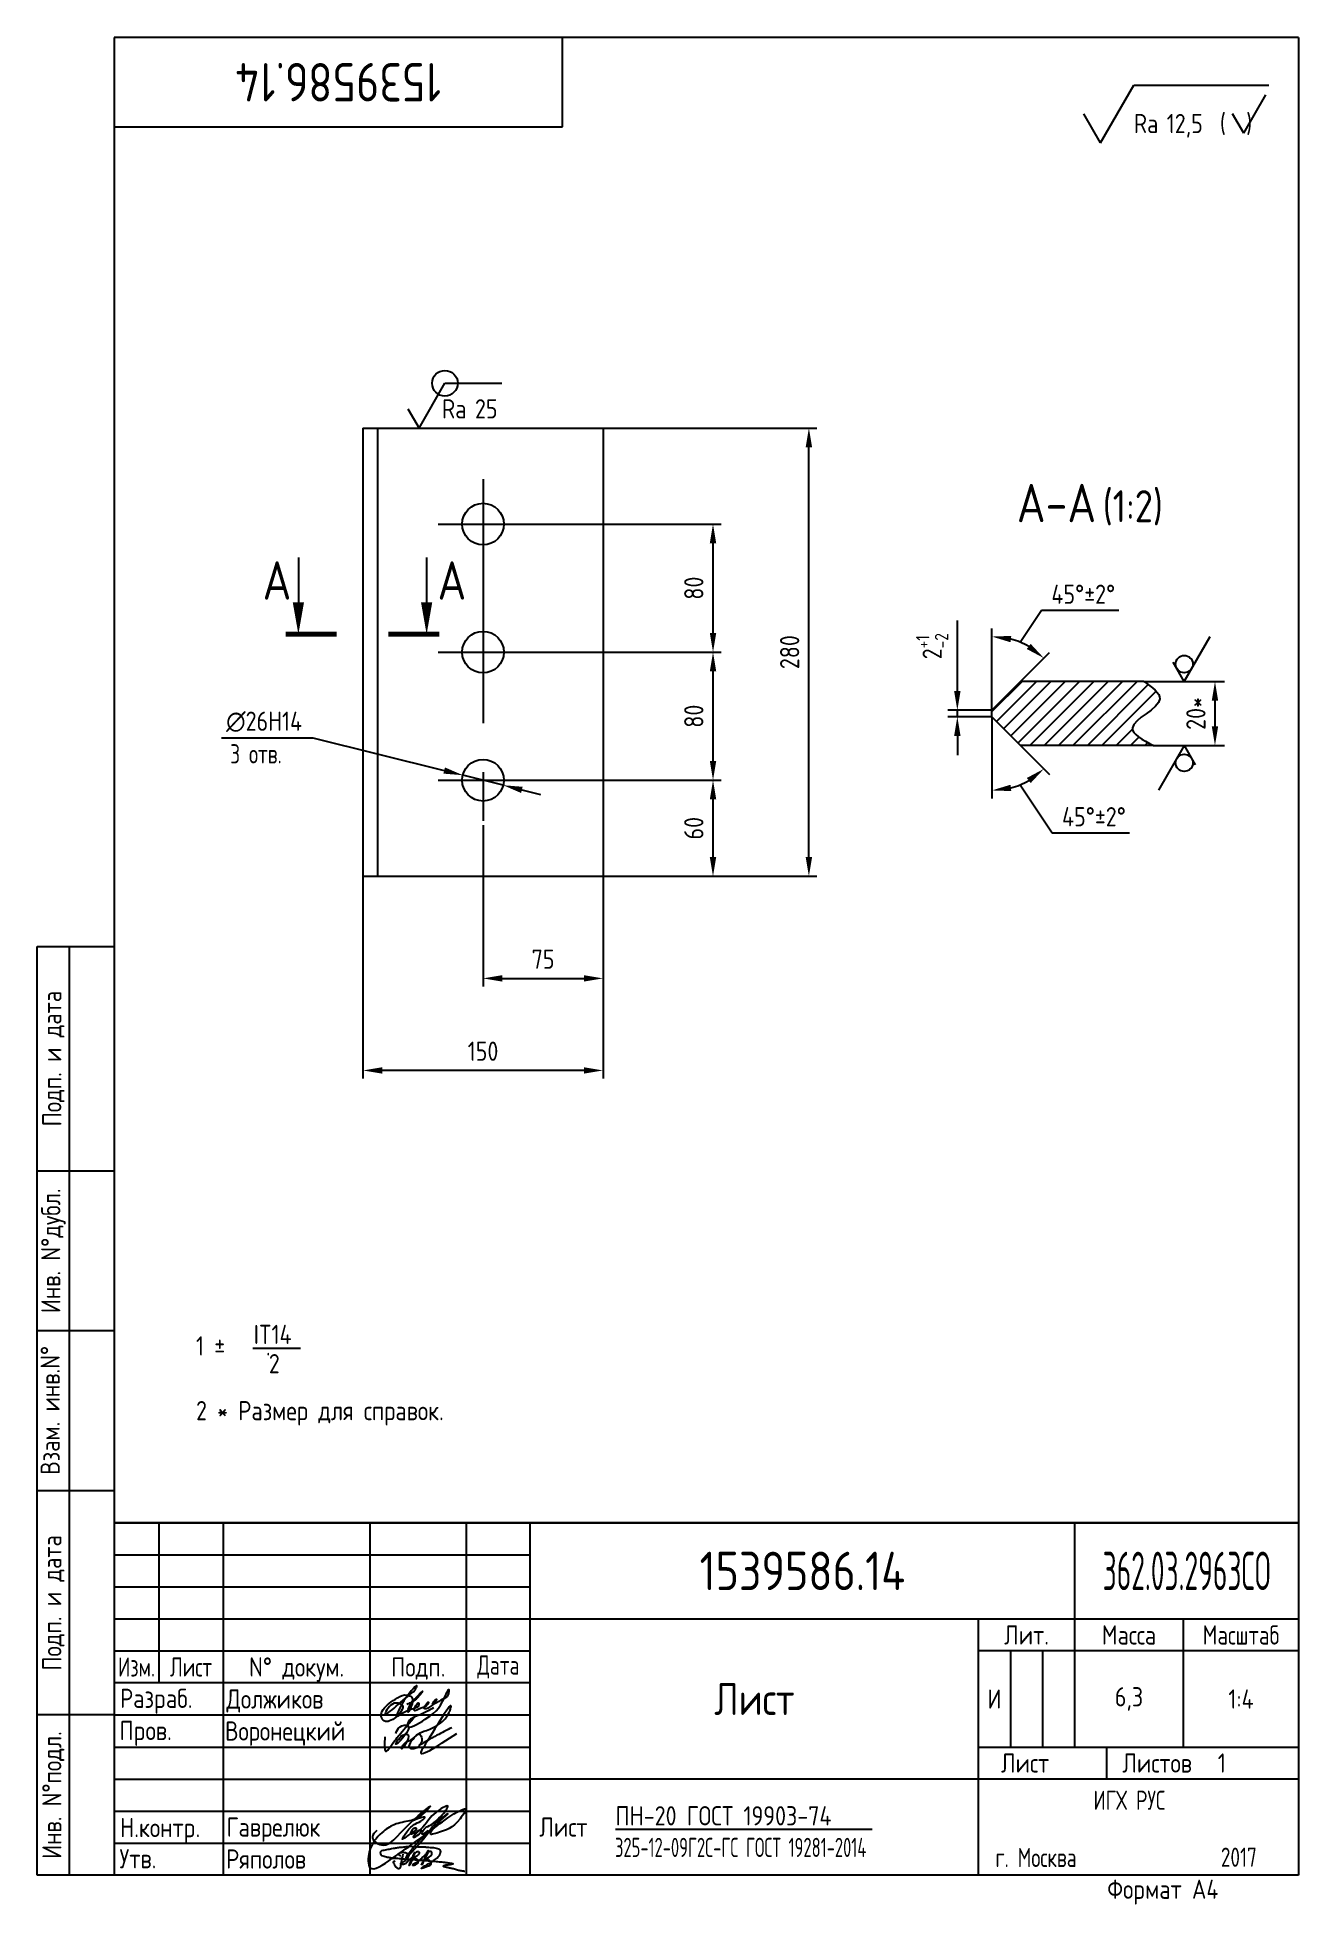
# Paper-space layout 'A4_protect' of a CAD drawing. Header units: millimetres. Extents: x 254 to 451, y 0 to 292.
# The model-space entities are those that its viewports show. They can reach past a viewport. Long polylines and large blocks are cut down to what shows.
import ezdxf
from ezdxf.enums import TextEntityAlignment as Align

# ---------------------------------------------------------------- set-up
doc = ezdxf.new("R2010")
doc.units = ezdxf.units.MM
doc.header["$LTSCALE"] = 0.3
doc.linetypes.add('CENTER', pattern=[50.8, 31.75, -6.35, 6.35, -6.35])
for name, color, linetype in [('Bord', 1, 'Continuous'), ('Cen', 5, 'CENTER'), ('Cont', 6, 'Continuous'), ('Dim', 7, 'Continuous'), ('Hatch', 2, 'Continuous'), ('Text', 3, 'Continuous'), ('Textb', 6, 'Continuous'), ('Vporti', 7, 'Continuous')]:
    doc.layers.add(name, color=color, linetype=linetype)
doc.layers.get('Vporti').off()
doc.styles.add('Style1', font='romans.shx', dxfattribs={"width": 0.8})
doc.dimstyles.new('Anqular-2', dxfattribs={"dimscale": 2, "dimtxt": 3, "dimasz": 3, "dimexe": 1.25, "dimexo": 0, "dimgap": 1, "dimtad": 2, "dimtoh": 1, "dimdec": 3, "dimtxsty": 'Style1', "dimcen": 2.5, "dimclrt": 3, "dimadec": 0, "dimazin": 0, "dimtfac": 1, "dimtdec": 3, "dimtmove": 1, "dimatfit": 3, "dimfxl": 1, "dimarcsym": 0})
doc.dimstyles.new('DIA-4', dxfattribs={"dimscale": 4, "dimtxt": 3, "dimasz": 3, "dimexe": 0.18, "dimexo": 0.0625, "dimgap": 1, "dimtad": 1, "dimtih": 1, "dimtoh": 1, "dimdec": 0, "dimdsep": 46, "dimtxsty": 'Style1', "dimcen": 0, "dimclrt": 3, "dimadec": 0, "dimazin": 0, "dimtfac": 1, "dimtdec": 0, "dimtmove": 0, "dimatfit": 3, "dimfxl": 1, "dimtolj": 1, "dimarcsym": 0})
doc.dimstyles.new('LIN_2', dxfattribs={"dimscale": 2, "dimtxt": 3, "dimasz": 3, "dimexe": 1.5, "dimexo": 0, "dimgap": 1.48, "dimtad": 1, "dimdec": 4, "dimrnd": 1, "dimdsep": 46, "dimtxsty": 'Style1', "dimcen": 0, "dimdle": 2, "dimclrd": 256, "dimclrt": 3, "dimadec": 0, "dimazin": 0, "dimtfac": 0.666667, "dimtdec": 4, "dimtmove": 0, "dimatfit": 3, "dimfxl": 1, "dimtvp": 0.833333, "dimtolj": 1, "dimtzin": 0, "dimarcsym": 0})
doc.dimstyles.new('Lin_4', dxfattribs={"dimscale": 4, "dimtxt": 3, "dimasz": 3, "dimexe": 1.25, "dimexo": 0, "dimgap": 1.5, "dimtad": 1, "dimtxsty": 'Style1', "dimcen": 2.5, "dimclrt": 3, "dimadec": 0, "dimazin": 0, "dimtfac": 1, "dimtmove": 0, "dimatfit": 3, "dimldrblk": 'DOT', "dimfxl": 1, "dimarcsym": 0})

# ---------------------------------------------------------------- blocks, each defined once
blk = doc.blocks.new('A4')
at = {"layer": 'Bord'}
for p, q in [((20, 55), (85, 55)), ((20, 50), (85, 50)), ((20, 45), (85, 45)), ((160, 40), (160, 25)), ((165, 40), (165, 25)), ((20, 30), (85, 30)), ((20, 25), (85, 25)), ((20, 20), (85, 20)), ((20, 15), (85, 15)), ((20, 10), (85, 10))]:
    blk.add_line(p, q, dxfattribs=at)
at = {"layer": 'Cont'}
for p, q in [((205, 292), (20, 292)), ((20, 292), (20, 5)), ((90, 278), (90, 292)), ((205, 292), (205, 5)), ((20, 278), (90, 278)), ((8, 5), (8, 150)), ((8, 150), (20, 150)), ((13, 5), (13, 150)), ((8, 115), (20, 115)), ((20, 90), (8, 90)), ((20, 65), (8, 65)), ((205, 60), (20, 60)), ((20, 60), (205, 60)), ((27, 60), (27, 35)), ((37, 60), (37, 5)), ((60, 5), (60, 60)), ((75, 60), (75, 5)), ((85, 5), (85, 60)), ((170, 60), (170, 25)), ((85, 45), (205, 45)), ((155, 5), (155, 45)), ((187, 25), (187, 45)), ((20, 40), (85, 40)), ((205, 40), (155, 40)), ((85, 35), (20, 35)), ((20, 30), (8, 30)), ((155, 25), (205, 25)), ((175, 25), (175, 20)), ((205, 20), (85, 20)), ((20, 5), (8, 5)), ((205, 5), (20, 5))]:
    blk.add_line(p, q, dxfattribs=at)
at = {"layer": 'Text', "style": 'Style1', "width": 0.8}
for s, p in [('Подп. и дата', (10.5, 132.5)), ('Инв. N%%dдубл.', (10.5, 102.5)), ('Взам. инв.N%%d ', (10, 78.38)), ('Подп. и дата', (10.5, 47.5)), ('Инв. N%%dподл.', (10.5, 17.5))]:
    blk.add_text(s, height=3, rotation=90, dxfattribs=at).set_placement(p, align=Align.MIDDLE)
at = {"layer": 'Text', "style": 'Style1'}
for s, width, p in [('Лит.', 0.8, (162.5, 42.5)), ('Масса', 0.8, (178.5, 42.5)), ('Масштаб', 0.75, (196, 42.5)), ('Изм.', 0.7, (23.5, 37.5)), ('Лист', 0.7, (32, 37.5)), ('N%%d докум.', 0.8, (48.5, 37.5)), ('Подп.', 0.8, (67.5, 37.5)), ('Лист', 0.8, (162.27, 22.5)), ('Листов', 0.8, (182.9, 22.5))]:
    blk.add_text(s, height=3, dxfattribs=dict(at, width=width)).set_placement(p, align=Align.MIDDLE_CENTER)
at = {"layer": 'Text', "style": 'Style1', "width": 0.7}
for s, p in [('Дата', (80, 37.5)), ('ИГХ РУС', (178.57, 16.69))]:
    blk.add_text(s, height=3, dxfattribs=at).set_placement(p, align=Align.MIDDLE)
at = {"layer": 'Text', "style": 'Style1'}
for s, width, p in [('Разpаб.', 0.8, (20.92, 31.1)), ('Пpов.', 0.8, (20.84, 26.08)), ('Н.контp.', 0.8, (20.92, 10.92)), ('Утв.', 0.8, (20.84, 6.06)), ('г. Москва', 0.7, (157.64, 6.25)), ('Фоpмат А4', 0.8, (175.11, 1.29))]:
    blk.add_text(s, height=3, dxfattribs=dict(at, width=width)).set_placement(p)
for tag, p, width in [('ФИО', (39, 31), 0.8), ('ФИО', (39, 26), 0.8), ('ГОСТ_СОРТАМЕНТА', (98.19, 14), 0.8), ('ФИО', (39, 11), 0.8), ('ФИО', (39, 6), 0.8), ('2017', (192.85, 6.29), 0.7)]:
    blk.add_attdef(tag, p, '', height=3, dxfattribs=dict(at, width=width))
at = {"layer": 'Text', "style": 'Style1', "width": 0.8}
for tag, p in [('И', (157.49, 32.5)), ('700', (178.5, 32.5)), ('1:20', (196, 32.5))]:
    blk.add_attdef(tag, text='', height=3, dxfattribs=at).set_placement(p, align=Align.MIDDLE)
blk.add_attdef('Сборочный_чертеж', text='', height=3, dxfattribs=at).set_placement((120, 21.3), align=Align.CENTER)
for tag, p in [('1', (171.12, 22.5)), ('2', (193, 22.5))]:
    blk.add_attdef(tag, text='', height=3, dxfattribs=at).set_placement(p, align=Align.MIDDLE_CENTER)
blk.add_attdef('ЛИСТ', text='', height=3, dxfattribs=at).set_placement((85.99, 12.5), align=Align.MIDDLE_LEFT)
at = {"layer": 'Text', "style": 'Style1', "width": 0.7}
blk.add_attdef('%%OГОСТ_ТЕХ._ТРЕБОВАНИЙ', text='', height=3, dxfattribs=at).set_placement((98.19, 8), align=Align.BOTTOM_LEFT)
at = {"layer": 'Textb', "style": 'Style1', "width": 0.8}
blk.add_attdef('1234567', (81, 290), '', height=6, rotation=180, dxfattribs=at)
blk.add_attdef('1234567', (123.4, 48), '', height=6, dxfattribs=at)
for tag, height, p in [('123ХЯ', 6, (183.62, 48)), ('НАИМЕНОВАНИЕ', 5, (120, 30))]:
    blk.add_attdef(tag, text='', height=height, dxfattribs=at).set_placement(p, align=Align.CENTER)
blk = doc.blocks.new('A$C3427693D')
at = {"layer": 'Text'}
blk.add_line((0, 3.92), (7.46, 3.92), dxfattribs=at)
at = {"layer": 'Text', "style": 'Style1', "width": 0.8}
for s, p in [('IT14', (0.13, 4.57)), ('2', (2.49, 0))]:
    blk.add_text(s, height=3, dxfattribs=at).set_placement(p)
blk = doc.blocks.new('A$C314368CF')
at = {"layer": 'Text'}
for q in [(7.18, 6), (1.98, 3)]:
    blk.add_line((3.72, 0), q, dxfattribs=at)
at = {"layer": 'Text', "style": 'Style1', "width": 0.8}
blk.add_text('(  )', height=3, dxfattribs=at).set_placement((0, 0))
blk = doc.blocks.new('sherISO_18')
at = {"layer": 'Cont'}
for p, q in [((-30.94, -16.46), (-25.74, -7.46)), ((-25.74, -7.46), (-4.67, -7.46)), ((-30.94, -16.46), (-33.54, -11.96))]:
    blk.add_line(p, q, dxfattribs=at)
blk.add_blockref('A$C314368CF', (-12.3, -14.96))
at = {"layer": 'Textb', "style": 'Style1', "width": 0.8}
blk.add_text('Ra', height=3, dxfattribs=at).set_placement((-25.74, -14.96))
blk.add_attdef('12,5', (-20.6, -14.96), '', height=3, dxfattribs=at)
blk = doc.blocks.new('*D16')
at = {"layer": 'Defpoints', "color": 0, "transparency": 16777216}
for p in [(5811.66, 1880.29), (5927.34, 1880.29), (5858.66, 1820.29)]:
    blk.add_point(p, dxfattribs=at)
at = {"layer": 'Dim', "color": 0, "lineweight": -2, "transparency": 16777216}
for p, q in [((5811.66, 1880.29), (5932.34, 1880.29)), ((5927.34, 1832.29), (5927.34, 1868.29)), ((5858.66, 1820.29), (5932.34, 1820.29))]:
    blk.add_line(p, q, dxfattribs=at)
at = {"layer": 'Dim', "color": 0, "transparency": 16777216}
for points in [[(5925.34, 1868.29), (5929.34, 1868.29), (5927.34, 1880.29)], [(5925.34, 1832.29), (5929.34, 1832.29), (5927.34, 1820.29)]]:
    blk.add_solid(points, dxfattribs=at)
at = {"layer": 'Dim', "color": 3, "transparency": 16777216, "insert": (5915.34, 1850.29), "char_height": 12, "attachment_point": 5, "rotation": 90, "style": 'Style1'}
blk.add_mtext('60', dxfattribs=at)
blk = doc.blocks.new('_Dot')
at = {"color": 0, "linetype": 'ByBlock', "lineweight": -2}
blk.add_line((-0.5, 0), (-1, 0), dxfattribs=at)
at = {"color": 0, "linetype": 'ByBlock', "const_width": 0.5}
blk.add_lwpolyline([(-0.25, 0, 1), (0.25, 0, 1)], format="xyb", close=True, dxfattribs=at)
blk = doc.blocks.new('*D17')
at = {"layer": 'Defpoints', "color": 0, "transparency": 16777216}
for p in [(5811.66, 1960.29), (5927.34, 1960.29), (5811.66, 1880.29)]:
    blk.add_point(p, dxfattribs=at)
at = {"layer": 'Dim', "color": 0, "lineweight": -2, "transparency": 16777216}
for p, q in [((5811.66, 1960.29), (5932.34, 1960.29)), ((5927.34, 1892.29), (5927.34, 1948.29)), ((5811.66, 1880.29), (5932.34, 1880.29))]:
    blk.add_line(p, q, dxfattribs=at)
at = {"layer": 'Dim', "color": 0, "transparency": 16777216}
for points in [[(5925.34, 1948.29), (5929.34, 1948.29), (5927.34, 1960.29)], [(5925.34, 1892.29), (5929.34, 1892.29), (5927.34, 1880.29)]]:
    blk.add_solid(points, dxfattribs=at)
at = {"layer": 'Dim', "color": 3, "transparency": 16777216, "insert": (5915.34, 1920.29), "char_height": 12, "attachment_point": 5, "rotation": 90, "style": 'Style1'}
blk.add_mtext('80', dxfattribs=at)
blk = doc.blocks.new('*D18')
at = {"layer": 'Defpoints', "color": 0, "transparency": 16777216}
for p in [(5811.66, 2040.29), (5927.34, 2040.29), (5811.66, 1960.29)]:
    blk.add_point(p, dxfattribs=at)
at = {"layer": 'Dim', "color": 0, "lineweight": -2, "transparency": 16777216}
for p, q in [((5811.66, 2040.29), (5932.34, 2040.29)), ((5927.34, 1972.29), (5927.34, 2028.29)), ((5811.66, 1960.29), (5932.34, 1960.29))]:
    blk.add_line(p, q, dxfattribs=at)
at = {"layer": 'Dim', "color": 0, "transparency": 16777216}
for points in [[(5925.34, 2028.29), (5929.34, 2028.29), (5927.34, 2040.29)], [(5925.34, 1972.29), (5929.34, 1972.29), (5927.34, 1960.29)]]:
    blk.add_solid(points, dxfattribs=at)
at = {"layer": 'Dim', "color": 3, "transparency": 16777216, "insert": (5915.34, 2000.29), "char_height": 12, "attachment_point": 5, "rotation": 90, "style": 'Style1'}
blk.add_mtext('80', dxfattribs=at)
blk = doc.blocks.new('*D19')
at = {"layer": 'Defpoints', "color": 0, "transparency": 16777216}
for p in [(5858.66, 2100.29), (5987.23, 2100.29), (5858.66, 1820.29)]:
    blk.add_point(p, dxfattribs=at)
at = {"layer": 'Dim', "color": 0, "lineweight": -2, "transparency": 16777216}
for p, q in [((5858.66, 2100.29), (5992.23, 2100.29)), ((5987.23, 1832.29), (5987.23, 2088.29)), ((5858.66, 1820.29), (5992.23, 1820.29))]:
    blk.add_line(p, q, dxfattribs=at)
at = {"layer": 'Dim', "color": 0, "transparency": 16777216}
for points in [[(5985.23, 2088.29), (5989.23, 2088.29), (5987.23, 2100.29)], [(5985.23, 1832.29), (5989.23, 1832.29), (5987.23, 1820.29)]]:
    blk.add_solid(points, dxfattribs=at)
at = {"layer": 'Dim', "color": 3, "transparency": 16777216, "insert": (5975.23, 1960.29), "char_height": 12, "attachment_point": 5, "rotation": 90, "style": 'Style1'}
blk.add_mtext('280', dxfattribs=at)
blk = doc.blocks.new('*D20')
at = {"layer": 'Defpoints', "color": 0, "transparency": 16777216}
for p in [(5783.66, 1852.29), (5858.66, 1820.29), (5858.66, 1756.49)]:
    blk.add_point(p, dxfattribs=at)
at = {"layer": 'Dim', "color": 0, "lineweight": -2, "transparency": 16777216}
for p, q in [((5783.66, 1852.29), (5783.66, 1751.49)), ((5858.66, 1820.29), (5858.66, 1751.49)), ((5795.66, 1756.49), (5846.66, 1756.49))]:
    blk.add_line(p, q, dxfattribs=at)
at = {"layer": 'Dim', "color": 0, "transparency": 16777216}
for points in [[(5795.66, 1758.49), (5795.66, 1754.49), (5783.66, 1756.49)], [(5846.66, 1758.49), (5846.66, 1754.49), (5858.66, 1756.49)]]:
    blk.add_solid(points, dxfattribs=at)
at = {"layer": 'Dim', "color": 3, "transparency": 16777216, "insert": (5821.16, 1768.49), "char_height": 12, "attachment_point": 5, "style": 'Style1'}
blk.add_mtext('75', dxfattribs=at)
blk = doc.blocks.new('*D21')
at = {"layer": 'Defpoints', "color": 0, "transparency": 16777216}
for p in [(5708.66, 1820.29), (5858.66, 1820.29), (5708.66, 1699)]:
    blk.add_point(p, dxfattribs=at)
at = {"layer": 'Dim', "color": 0, "lineweight": -2, "transparency": 16777216}
for p, q in [((5708.66, 1820.29), (5708.66, 1694)), ((5858.66, 1820.29), (5858.66, 1694)), ((5846.66, 1699), (5720.66, 1699))]:
    blk.add_line(p, q, dxfattribs=at)
at = {"layer": 'Dim', "color": 0, "transparency": 16777216}
for points in [[(5720.66, 1701), (5720.66, 1697), (5708.66, 1699)], [(5846.66, 1701), (5846.66, 1697), (5858.66, 1699)]]:
    blk.add_solid(points, dxfattribs=at)
at = {"layer": 'Dim', "color": 3, "transparency": 16777216, "insert": (5783.66, 1711), "char_height": 12, "attachment_point": 5, "style": 'Style1'}
blk.add_mtext('150', dxfattribs=at)
blk = doc.blocks.new('A$C6CF913E7')
at = {"layer": 'Text'}
blk.add_circle((0, 0), 2, dxfattribs=at)
blk = doc.blocks.new('sherISO_07')
at = {"layer": 'Text'}
blk.add_line((4.04, 7), (12.93, 7), dxfattribs=at)
blk.add_lwpolyline([(-1.73, 3), (0, 0), (4.04, 7)], dxfattribs=at)
blk.add_blockref('A$C6CF913E7', (4.04, 7))
at = {"layer": 'Text', "style": 'Style1', "width": 0.8}
blk.add_text('Ra', height=3, dxfattribs=at).set_placement((3.58, 1.5))
blk.add_attdef('25', (8.73, 1.5), '', height=3, dxfattribs=at)
blk = doc.blocks.new('*D22')
at = {"layer": 'Defpoints', "color": 0, "transparency": 16777216}
for p in [(5771.05, 1883.44), (5796.28, 1877.15)]:
    blk.add_point(p, dxfattribs=at)
at = {"layer": 'Dim', "color": 0, "lineweight": -2, "transparency": 16777216}
for p, q in [((5620.36, 1906.78), (5677.39, 1906.78)), ((5677.39, 1906.78), (5759.41, 1886.34)), ((5796.28, 1877.15), (5771.05, 1883.44)), ((5807.92, 1874.25), (5819.57, 1871.34))]:
    blk.add_line(p, q, dxfattribs=at)
at = {"layer": 'Dim', "color": 0, "transparency": 16777216}
for points in [[(5759.89, 1888.28), (5758.92, 1884.4), (5771.05, 1883.44)], [(5808.41, 1876.19), (5807.44, 1872.31), (5796.28, 1877.15)]]:
    blk.add_solid(points, dxfattribs=at)
at = {"layer": 'Dim', "color": 3, "transparency": 16777216, "insert": (5646.88, 1916.78), "char_height": 12, "attachment_point": 5, "style": 'Style1'}
blk.add_mtext('\\A1;∅26H14', dxfattribs=at)
blk = doc.blocks.new('ZNAK02')
at = {"layer": 'Textb', "style": 'Style1', "width": 0.8}
blk.add_attdef('А-А', text='', height=6, dxfattribs=at).set_placement((13.92, -0.06), align=Align.RIGHT)
blk.add_attdef('SC(1)', (14.94, -0.06), '', height=5, dxfattribs=at)
blk = doc.blocks.new('*D23')
at = {"layer": 'Defpoints', "color": 0, "transparency": 16777216}
for p in [(5811.17, 1480.56), (5814.23, 1460.56), (5833.4, 1460.56)]:
    blk.add_point(p, dxfattribs=at)
at = {"layer": 'Dim', "color": 0, "lineweight": -2, "transparency": 16777216}
for p, q in [((5811.17, 1480.56), (5836.4, 1480.56)), ((5814.23, 1460.56), (5836.4, 1460.56))]:
    blk.add_line(p, q, dxfattribs=at)
at = {"layer": 'Dim', "lineweight": -2, "transparency": 16777216}
blk.add_line((5833.4, 1474.56), (5833.4, 1466.56), dxfattribs=at)
at = {"layer": 'Dim', "transparency": 16777216}
for points in [[(5832.4, 1474.56), (5834.4, 1474.56), (5833.4, 1480.56)], [(5832.4, 1466.56), (5834.4, 1466.56), (5833.4, 1460.56)]]:
    blk.add_solid(points, dxfattribs=at)
at = {"layer": 'Dim', "color": 3, "transparency": 16777216, "insert": (5827.44, 1470.56), "char_height": 6, "attachment_point": 5, "rotation": 90, "style": 'Style1'}
blk.add_mtext('\\A1;20*', dxfattribs=at)
blk = doc.blocks.new('sherISO_09')
at = {"layer": 'Text'}
for q in [(4.04, 7), (-1.73, 3)]:
    blk.add_line((0, 0), q, dxfattribs=at)
blk.add_circle((0, 2.71), 1.35, dxfattribs=at)
blk = doc.blocks.new('*D24')
at = {"layer": 'Defpoints', "color": 0, "transparency": 16777216}
for p in [(5752.92, 1471.56), (5763.7, 1471.56), (5763.7, 1469.56)]:
    blk.add_point(p, dxfattribs=at)
at = {"layer": 'Dim', "lineweight": -2, "transparency": 16777216}
for p, q in [((5752.92, 1477.56), (5752.92, 1499.6)), ((5752.92, 1469.56), (5752.92, 1471.56)), ((5752.92, 1463.56), (5752.92, 1457.56))]:
    blk.add_line(p, q, dxfattribs=at)
at = {"layer": 'Dim', "color": 0, "lineweight": -2, "transparency": 16777216}
for p, q in [((5763.7, 1471.56), (5749.92, 1471.56)), ((5763.7, 1469.56), (5749.92, 1469.56))]:
    blk.add_line(p, q, dxfattribs=at)
at = {"layer": 'Dim', "transparency": 16777216}
for points in [[(5751.92, 1477.56), (5753.92, 1477.56), (5752.92, 1471.56)], [(5751.92, 1463.56), (5753.92, 1463.56), (5752.92, 1469.56)]]:
    blk.add_solid(points, dxfattribs=at)
at = {"layer": 'Dim', "color": 3, "transparency": 16777216, "insert": (5745.06, 1491.58), "char_height": 6, "attachment_point": 5, "rotation": 90, "style": 'Style1'}
blk.add_mtext('\\A1;\\A1;2{\\H0.7x;\\S+1^ -2;}', dxfattribs=at)
blk = doc.blocks.new('*D25')
at = {"layer": 'Defpoints', "color": 0, "transparency": 16777216}
for p in [(5769.66, 1493.8), (5772.7, 1480.56), (5763.7, 1471.56), (5763.7, 1471.56), (5763.7, 1469.56)]:
    blk.add_point(p, dxfattribs=at)
at = {"layer": 'Dim', "color": 0, "lineweight": -2, "transparency": 16777216}
for p, q in [((5772.51, 1492.83), (5779.17, 1502.81)), ((5779.17, 1502.81), (5803.35, 1502.81)), ((5763.7, 1471.56), (5763.7, 1497.08)), ((5772.7, 1480.56), (5781.75, 1489.61))]:
    blk.add_line(p, q, dxfattribs=at)
blk.add_arc((5763.7, 1471.56), 23.03, 59.9721, 75.0279, dxfattribs=at)
at = {"layer": 'Dim', "color": 0, "transparency": 16777216}
for points in [[(5769.51, 1492.81), (5769.77, 1494.79), (5763.7, 1494.58)], [(5775.83, 1492.29), (5774.61, 1490.7), (5779.98, 1487.84)]]:
    blk.add_solid(points, dxfattribs=at)
at = {"layer": 'Dim', "color": 3, "transparency": 16777216, "insert": (5792.26, 1507.81), "char_height": 6, "attachment_point": 5, "style": 'Style1'}
blk.add_mtext('45°%%p2%%d', dxfattribs=at)
blk = doc.blocks.new('*D26')
at = {"layer": 'Defpoints', "color": 0, "transparency": 16777216}
for p in [(5763.7, 1471.56), (5763.7, 1469.56), (5763.7, 1469.56), (5772.7, 1460.56), (5769.66, 1447.31)]:
    blk.add_point(p, dxfattribs=at)
at = {"layer": 'Dim', "color": 0, "lineweight": -2, "transparency": 16777216}
for p, q in [((5763.7, 1469.56), (5763.7, 1444.03)), ((5772.7, 1460.56), (5781.75, 1451.51)), ((5772.51, 1448.28), (5782.51, 1433.32)), ((5782.51, 1433.32), (5806.68, 1433.32))]:
    blk.add_line(p, q, dxfattribs=at)
blk.add_arc((5763.7, 1469.56), 23.03, 284.9721, 300.0279, dxfattribs=at)
at = {"layer": 'Dim', "color": 0, "transparency": 16777216}
for points in [[(5774.61, 1450.41), (5775.83, 1448.83), (5779.98, 1453.27)], [(5769.77, 1446.32), (5769.51, 1448.3), (5763.7, 1446.53)]]:
    blk.add_solid(points, dxfattribs=at)
at = {"layer": 'Dim', "color": 3, "transparency": 16777216, "insert": (5795.59, 1438.32), "char_height": 6, "attachment_point": 5, "style": 'Style1'}
blk.add_mtext('45°%%p2%%d', dxfattribs=at)
blk = doc.blocks.new('razrez07')
at = {"layer": 'Text'}
blk.add_lwpolyline([(0, 12), (0, 5)], dxfattribs=at)
blk.add_lwpolyline([(0, 0, 0, 1.76, 0), (0, 5, 1.76, 1.76, 0)], format="xyseb", dxfattribs=at)
at = {"layer": 'Text', "const_width": 0.8}
blk.add_lwpolyline([(-2, 0), (6, 0)], dxfattribs=at)
at = {"layer": 'Textb', "style": 'Style1', "width": 0.8}
blk.add_attdef('А', (-5.59, 5.4), '', height=6, dxfattribs=at)
blk = doc.blocks.new('razrez08')
at = {"layer": 'Text'}
blk.add_lwpolyline([(0, 12), (0, 5)], dxfattribs=at)
blk.add_lwpolyline([(0, 0, 0, 1.76, 0), (0, 5, 1.76, 1.76, 0)], format="xyseb", dxfattribs=at)
at = {"layer": 'Text', "const_width": 0.8}
blk.add_lwpolyline([(2, 0), (-6, 0)], dxfattribs=at)
at = {"layer": 'Textb', "style": 'Style1', "width": 0.8}
blk.add_attdef('А', (1.7, 5.4), '', height=6, dxfattribs=at)

msp = doc.modelspace()

# ---------------------------------------------------------------- hatches: boundary and pattern name
at = {"layer": 'Hatch'}
h = msp.add_hatch(dxfattribs=at)
h.set_pattern_fill('ANSI31', color=256)
edge = h.paths.add_edge_path()
edge.add_spline(control_points=[(5814.22653, 1460.55629), (5810.78969, 1462.34699), (5802.39784, 1466.7194), (5820.66605, 1473.89216), (5813.74557, 1478.74654), (5811.16556, 1480.55629)], knot_values=[0, 0, 0, 0, 8.636835351, 21.08881791, 28.490387886, 28.490387886, 28.490387886, 28.490387886], degree=3, periodic=0)
edge.add_line((5811.16556, 1480.55629), (5772.69547, 1480.55629))
edge.add_line((5772.69547, 1480.55629), (5763.69547, 1471.55629))
edge.add_line((5763.69547, 1471.55629), (5763.69547, 1469.55629))
edge.add_line((5763.69547, 1469.55629), (5772.69547, 1460.55629))
edge.add_line((5772.69547, 1460.55629), (5814.22653, 1460.55629))

# ---------------------------------------------------------------- linework, layer by layer
at = {"layer": 'Bord'}
msp.add_open_spline([(5811.16556, 1480.55629), (5813.74557, 1478.74654), (5820.66605, 1473.89216), (5802.39784, 1466.7194), (5810.78969, 1462.34699), (5814.22653, 1460.55629)], degree=3, knots=[0, 0, 0, 0, 7.401569976, 19.853552535, 28.490387886, 28.490387886, 28.490387886, 28.490387886], dxfattribs=at)
at = {"layer": 'Cen'}
for p, q in [((5783.66459, 2068.29139), (5783.66459, 1852.29139)), ((5755.66459, 2040.29139), (5811.66459, 2040.29139)), ((5755.66459, 1960.29139), (5811.66459, 1960.29139)), ((5755.66459, 1880.29139), (5811.66459, 1880.29139))]:
    msp.add_line(p, q, dxfattribs=at)
at = {"layer": 'Cont'}
for p, q in [((5708.66459, 2100.29139), (5708.66459, 1820.29139)), ((5708.66459, 2100.29139), (5858.66459, 2100.29139)), ((5717.66459, 2100.29139), (5717.66459, 1820.29139)), ((5858.66459, 2100.29139), (5858.66459, 1820.29139)), ((5708.66459, 1820.29139), (5858.66459, 1820.29139)), ((5763.69547, 1471.55629), (5772.69547, 1480.55629)), ((5811.16556, 1480.55629), (5772.69547, 1480.55629)), ((5763.69547, 1469.55629), (5763.69547, 1471.55629)), ((5763.69547, 1469.55629), (5772.69547, 1460.55629)), ((5814.22653, 1460.55629), (5772.69547, 1460.55629))]:
    msp.add_line(p, q, dxfattribs=at)
for centre in [(5783.66459, 2040.29139), (5783.66459, 1960.29139), (5783.66459, 1880.29139)]:
    msp.add_circle(centre, 13, dxfattribs=at)

# ---------------------------------------------------------------- block references
at = {"layer": 'Dim'}
for name, p, xscale, yscale, zscale, values in [('sherISO_07', (5743.69823, 2100.29139), 4, 4, 4, {'25': '25'}), ('razrez07', (5668.30124, 1971.46858), 4, 4, 4, {'А': 'А'}), ('razrez08', (5748.42412, 1971.46858), 4, 4, 4, {'А': 'А'}), ('ZNAK02', (5768.45548, 1530.41882), 2, 2, 2, {'А-А': 'А-А', 'SC(1)': '(1:2)'})]:
    msp.add_blockref(name, p, dxfattribs=dict(at, xscale=xscale, yscale=yscale, zscale=zscale)).add_auto_attribs(values)
at = {"layer": 'Dim', "xscale": 2, "yscale": 2, "zscale": 2}
msp.add_blockref('sherISO_09', (5823.78489, 1480.55629), dxfattribs=at)
at = {"layer": 'Dim', "xscale": 2, "yscale": 2, "zscale": 2, "rotation": 180}
msp.add_blockref('sherISO_09', (5823.78489, 1460.55629), dxfattribs=at)

# ---------------------------------------------------------------- texts
at = {"layer": 'Dim', "color": 3, "style": 'Style1', "width": 0.7}
msp.add_text('3 отв.', height=12, dxfattribs=at).set_placement((5625.73993, 1890.77716))

# ---------------------------------------------------------------- dimensions: what is measured, and where the dimension line sits
at = {"layer": 'Dim'}
for base, p1, p2, picture, middle in [((5987.23466, 2100.29139), (5858.66459, 1820.29139), (5858.66459, 2100.29139), '*D19', (5975.23466, 1960.29139)), ((5927.34373, 2040.29139), (5811.66459, 1960.29139), (5811.66459, 2040.29139), '*D18', (5915.34373, 2000.29139)), ((5927.34373, 1960.29139), (5811.66459, 1880.29139), (5811.66459, 1960.29139), '*D17', (5915.34373, 1920.29139)), ((5927.34373, 1880.29139), (5858.66459, 1820.29139), (5811.66459, 1880.29139), '*D16', (5915.34373, 1850.29139))]:
    dim = msp.add_linear_dim(base=base, p1=p1, p2=p2, angle=90, dimstyle='Lin_4', dxfattribs=at)
    dim.commit()
    dim.dimension.update_dxf_attribs({"geometry": picture, "text_midpoint": middle})
dim = msp.add_diameter_dim_2p(p1=(5796.27875, 1877.14768), p2=(5771.05042, 1883.43509), text='<>H14', dimstyle='DIA-4', dxfattribs=at)
dim.commit()
dim.dimension.update_dxf_attribs({"geometry": '*D22', "text_midpoint": (5677.38984, 1906.77716), "dimtype": 163})
for base, p1, p2, picture, middle in [((5858.66459, 1756.4923), (5783.66459, 1852.29139), (5858.66459, 1820.29139), '*D20', (5821.16459, 1768.4923)), ((5708.66459, 1699.00092), (5858.66459, 1820.29139), (5708.66459, 1820.29139), '*D21', (5783.66459, 1711.00092))]:
    dim = msp.add_linear_dim(base=base, p1=p1, p2=p2, dimstyle='Lin_4', dxfattribs=at)
    dim.commit()
    dim.dimension.update_dxf_attribs({"geometry": picture, "text_midpoint": middle})
for base, line1, line2, picture, middle in [((5769.65516, 1493.79815), ((5763.69547, 1469.55629), (5763.69547, 1471.55629)), ((5763.69547, 1471.55629), (5772.69547, 1480.55629)), '*D25', (5792.25988, 1507.80761)), ((5769.65516, 1447.31443), ((5763.69547, 1471.55629), (5763.69547, 1469.55629)), ((5763.69547, 1469.55629), (5772.69547, 1460.55629)), '*D26', (5795.5933, 1438.31615))]:
    dim = msp.add_angular_dim_2l(base=base, line1=line1, line2=line2, text='<>%%p2%%d', dimstyle='Anqular-2', dxfattribs=at)
    dim.commit()
    dim.dimension.update_dxf_attribs({"geometry": picture, "text_midpoint": middle})
for base, p1, p2, text, picture, middle in [((5752.92232, 1471.55629), (5763.69547, 1469.55629), (5763.69547, 1471.55629), '\\A1;<>{\\H0.7x;\\S+1^ -2;}', '*D24', (5745.06232, 1491.57915)), ((5833.40422, 1460.55629), (5811.16556, 1480.55629), (5814.22653, 1460.55629), '<>*', '*D23', (5827.44422, 1470.55629))]:
    dim = msp.add_linear_dim(base=base, p1=p1, p2=p2, angle=90, text=text, dimstyle='LIN_2', dxfattribs=at)
    dim.commit()
    dim.dimension.update_dxf_attribs({"geometry": picture, "text_midpoint": middle})

psp = doc.layouts.new('A4_protect')

# ---------------------------------------------------------------- linework, layer by layer
at = {"layer": 'Cont'}
psp.add_line((451.13, 292), (451.13, 5), dxfattribs=at)
at = {"layer": 'Text'}
for points, knots in [([(316.03, 31.1), (315.27, 30.68), (313.95, 29.95), (312.08, 29.37), (311.76, 27.44), (316.68, 30.54), (317.01, 31.15), (318.43, 34.18), (318.39, 32.74), (317.52, 32.62), (315.32, 31.14), (316.64, 32.89), (316.1, 31.38), (313.58, 30.27), (315.47, 32.44), (314.93, 31.24), (314.2, 31.27), (312.33, 30.03), (313.67, 32.29), (313.79, 31.2), (311.88, 30.76), (310.61, 29.92), (308.47, 28.57), (307.42, 30.31), (308.92, 31.72), (310.33, 32.69), (311.61, 33.32), (312.57, 32.91), (312.98, 31.92), (311.68, 29.61), (312.38, 31.89), (312.98, 32.34), (314.63, 34.16), (313.64, 32.7), (312.91, 32.16), (312.11, 31.77), (311.86, 31.65)], [0, 0, 0, 0, 2.703743, 4.672825, 5.02799, 7.955933, 13.437489, 13.883188, 14.189441, 16.413959, 17.478513, 18.47964, 18.959294, 20.910841, 22.003091, 22.470554, 23.533771, 24.710748, 26.01626, 26.201331, 27.488187, 30.382065, 32.258784, 33.069724, 35.439902, 37.010787, 38.612861, 39.32109, 39.818865, 41.83144, 42.782113, 44.494961, 45.867914, 46.467245, 48.290622, 49.101188, 49.101188, 49.101188, 49.101188]), ([(310.38, 30.32), (310.8, 31.23), (311.34, 32.41), (313.6, 34.98), (313.15, 33.82), (311.65, 32.79), (307.44, 28.68), (309.09, 31.42), (310.07, 32.1), (311.64, 31.41), (311, 30.61), (310.48, 29.92), (310.32, 30.18), (310.36, 30.27), (310.38, 30.32)], [0, 0, 0, 0, 4.062617, 5.226919, 5.800291, 6.663227, 11.774431, 12.938639, 14.11351, 15.354081, 16.396133, 16.918576, 17.03251, 17.182794, 17.182794, 17.182794, 17.182794]), ([(310.11, 27.13), (310.27, 27.5), (310.59, 28.25), (313.09, 28.81), (311.28, 26.36), (309.77, 25.03), (310.82, 27.02), (312.96, 27.1), (310.49, 23.8), (311.55, 26.01), (312.72, 25.9), (313.69, 27.4), (314.53, 26.03), (313.69, 24.69), (311.66, 24.69), (313.24, 27.09), (315.65, 27.76), (318.02, 29.05), (319.51, 33.48), (315.73, 26.94), (313.06, 22.8), (316.53, 25.07), (319.67, 27.13)], [0, 0, 0, 0, 1.213353, 2.399709, 5.497648, 5.861317, 7.611627, 8.43806, 10.837371, 11.583123, 13.461301, 14.534506, 15.162086, 17.217848, 17.944717, 20.123775, 21.948027, 26.460707, 27.144718, 34.52243, 35.159468, 41.304292, 41.304292, 41.304292, 41.304292]), ([(308.42, 26.57), (308.38, 26.12), (308.32, 25.45), (308.47, 23.91), (309.81, 25.81), (310.94, 27.24), (312.32, 28.85), (313.12, 29.79)], [0, 0, 0, 0, 1.523947, 2.237958, 3.351836, 5.856423, 9.374056, 9.374056, 9.374056, 9.374056]), ([(318.85, 28.02), (318.08, 27.63), (316.36, 26.75), (314.69, 25.8), (313.77, 25.27)], [0, 0, 0, 0, 2.587978, 5.77327, 5.77327, 5.77327, 5.77327]), ([(307.16, 11.94), (306.82, 11.63), (305.94, 10.82), (308.33, 8.96), (311.47, 12.22), (312.96, 13.83), (315.85, 16.05), (313.95, 13.97), (312.54, 13.45), (309.84, 13.07), (307.54, 11.4), (305.81, 9.36), (305.66, 4.84), (311.81, 9.21), (315.57, 11.82), (318.85, 14.52), (321.52, 15.65), (319.2, 12.32), (317.91, 12.01), (314.6, 10.94), (316.86, 13.38), (318.93, 15.09), (316.24, 13.29), (315.14, 11.19), (310.36, 6.06), (312.96, 9.54), (316.07, 12.76), (313.94, 10.96), (314.49, 12.29), (315.65, 12.82), (316.84, 13.67), (319.1, 16.52), (315.48, 14.41), (315.18, 13.11), (312.14, 10.51), (313.75, 11.2), (314.36, 12.42), (313.3, 11.64), (312, 11.11), (313.05, 12.76), (313.41, 12.04), (312.34, 11.58), (310.53, 9.83), (312.02, 12.07), (312.94, 13.03), (314.09, 13.34), (315.05, 14.38), (313.8, 13.89), (312.76, 13.49)], [0, 0, 0, 0, 1.17994, 3.087717, 5.863103, 12.338328, 12.854096, 14.088578, 16.834551, 19.302558, 21.570562, 25.210018, 27.650956, 31.348291, 40.129863, 44.562748, 45.223917, 46.979401, 51.214655, 52.099288, 55.323111, 56.227801, 58.471865, 60.028126, 65.752911, 68.466223, 71.038525, 71.934922, 72.780229, 73.495807, 76.028152, 77.999346, 80.11892, 83.1954, 85.334448, 86.270878, 87.060466, 88.110212, 88.803314, 89.989889, 90.197567, 90.706974, 92.884587, 94.19917, 96.055742, 97.375783, 97.753899, 99.636325, 99.636325, 99.636325, 99.636325]), ([(310.88, 7.99), (310.83, 8), (310.74, 8.03), (310.64, 8.12), (310.56, 8.19), (310.49, 8.31), (310.58, 8.39), (310.69, 8.46), (310.86, 8.51), (311.07, 8.54), (311.3, 8.57), (311.52, 8.54), (311.75, 8.49), (311.96, 8.4), (312.15, 8.25), (312.16, 8.04), (312.08, 7.88), (311.98, 7.72), (311.88, 7.56), (311.73, 7.4), (311.6, 7.24), (311.45, 7.14), (311.33, 7.04), (311.2, 6.98), (311.06, 6.92), (310.94, 6.86), (310.87, 6.83), (310.82, 6.77), (310.89, 6.72), (310.97, 6.71), (311.1, 6.69), (311.25, 6.69), (311.42, 6.74), (311.63, 6.81), (311.81, 6.96), (311.97, 7.13), (312.14, 7.27), (312.29, 7.43), (312.44, 7.55), (312.55, 7.66), (312.63, 7.76), (312.77, 7.91), (312.89, 8.15), (312.99, 8.3), (313.05, 8.58), (312.93, 8.28), (312.9, 8.06), (312.74, 7.71), (312.66, 7.43), (312.57, 7.19), (312.45, 6.93), (312.37, 6.74), (312.16, 6.39), (312.33, 6.79), (312.42, 7.07), (312.59, 7.36), (312.71, 7.62), (312.78, 7.81), (312.89, 8.02), (313.03, 8.2), (313.1, 8.37), (313.22, 8.5), (313.36, 8.66), (313.55, 8.72), (313.72, 8.65), (313.78, 8.49), (313.73, 8.32), (313.6, 8.13), (313.41, 7.99), (313.25, 7.84), (313.1, 7.78), (313.02, 7.74), (312.83, 7.71), (313.05, 7.69), (313.18, 7.62), (313.35, 7.55), (313.46, 7.41), (313.55, 7.29), (313.59, 7.16), (313.59, 6.99), (313.51, 6.82), (313.33, 6.68), (313.12, 6.56), (312.93, 6.48), (312.72, 6.54), (312.83, 6.72), (312.99, 6.78), (313.15, 6.89), (313.31, 6.98), (313.44, 7.08), (313.56, 7.15), (313.65, 7.23), (313.75, 7.3), (313.86, 7.39), (313.98, 7.49), (314.17, 7.64), (314.36, 7.81), (314.53, 7.99), (314.69, 8.11), (314.82, 8.23), (314.91, 8.36), (315.03, 8.46), (315.12, 8.59), (315.18, 8.7), (315.19, 8.89), (315.05, 8.7), (314.98, 8.56), (314.89, 8.31), (314.8, 8.08), (314.7, 7.84), (314.63, 7.6), (314.53, 7.4), (314.43, 7.17), (314.37, 6.96), (314.31, 6.76), (314.26, 6.65), (314.09, 6.61), (314.32, 6.95), (314.45, 7.16), (314.63, 7.49), (314.76, 7.7), (314.88, 7.94), (315.04, 8.22), (315.17, 8.51), (315.31, 8.69), (315.49, 8.8), (315.66, 8.63), (315.7, 8.43), (315.7, 8.24), (315.65, 8.07), (315.53, 7.95), (315.39, 7.84), (315.23, 7.73), (315.08, 7.65), (314.91, 7.61), (314.81, 7.59), (314.59, 7.6), (314.77, 7.56), (314.86, 7.52), (314.98, 7.5), (315.1, 7.45), (315.22, 7.43), (315.33, 7.34), (315.4, 7.24), (315.49, 7.13), (315.54, 7.01), (315.57, 6.88), (315.59, 6.75), (315.56, 6.61), (315.45, 6.5), (315.3, 6.39), (315.11, 6.35), (314.89, 6.27), (314.68, 6.17), (314.42, 6.1), (314.27, 6.06), (314.12, 6.04), (314.23, 6.2), (314.32, 6.26), (314.52, 6.4), (314.76, 6.5), (315.04, 6.66), (315.25, 6.78), (315.41, 6.85), (315.55, 6.94), (315.69, 7.05), (315.92, 7.2), (316.18, 7.38), (316.45, 7.56), (316.67, 7.74), (316.8, 7.91), (316.93, 8.06), (317, 8.22), (317.08, 8.36), (317.12, 8.54), (317.16, 8.75), (316.91, 9.1), (316.38, 9.21), (315.79, 9.25), (315.27, 9.28), (314.76, 9.35), (314.28, 9.37), (313.8, 9.36), (313.37, 9.4), (312.99, 9.4), (312.67, 9.43), (312.35, 9.45), (312.01, 9.43), (311.67, 9.41), (311.31, 9.35), (310.92, 9.29), (310.56, 9.28), (310.23, 9.23), (309.89, 9.14), (309.48, 9.15), (309.08, 8.99), (308.67, 8.97), (308.28, 8.86), (307.95, 8.81), (307.73, 8.67), (307.68, 8.44), (307.73, 8.22), (307.97, 8), (308.29, 7.95), (308.7, 7.82), (309.18, 7.77), (309.64, 7.67), (310.05, 7.63), (310.43, 7.63), (310.82, 7.56), (311.38, 7.55), (311.95, 7.45), (312.62, 7.48), (313.23, 7.38), (313.84, 7.33), (314.43, 7.33), (315.02, 7.24), (315.7, 7.17), (316.34, 7.16), (316.86, 7.08), (317.31, 7.04), (317.74, 7.02), (318.12, 6.94), (318.43, 6.9), (318.71, 6.86), (318.88, 6.85), (319.12, 6.75), (318.88, 6.68), (318.72, 6.64), (318.41, 6.6), (318.08, 6.54), (317.8, 6.53), (317.35, 6.36), (317.92, 6.29), (318.25, 6.21), (318.78, 6.09), (319.31, 5.97), (319.87, 5.77), (320.35, 5.7), (320.68, 5.65), (320.81, 5.63), (320.88, 5.62)], [0, 0, 0, 0, 0.153866, 0.270441, 0.388867, 0.510533, 0.592156, 0.71333, 0.90842, 1.11344, 1.349254, 1.61246, 1.782219, 2.047249, 2.291879, 2.451528, 2.651081, 2.806158, 3.017979, 3.227348, 3.462381, 3.633009, 3.75766, 3.920516, 4.080796, 4.214529, 4.291786, 4.349969, 4.397594, 4.50822, 4.594826, 4.799244, 4.954392, 5.128468, 5.437537, 5.632649, 5.842485, 6.094987, 6.293219, 6.410959, 6.551192, 6.687808, 7.022147, 7.294342, 7.425356, 7.52079, 7.946481, 8.313051, 8.59833, 8.833695, 9.090496, 9.427695, 9.601191, 9.883219, 10.093306, 10.673943, 10.798776, 10.974628, 11.287247, 11.486184, 11.648652, 11.848902, 12.027194, 12.25348, 12.40059, 12.537783, 12.716293, 12.91523, 13.208551, 13.438489, 13.549668, 13.67779, 13.77127, 13.930001, 14.029091, 14.272112, 14.434836, 14.547084, 14.739051, 14.830983, 15.061241, 15.268922, 15.500489, 15.788979, 15.879568, 16.024283, 16.221854, 16.418714, 16.593102, 16.783247, 16.91018, 17.018213, 17.135263, 17.278205, 17.430482, 17.620087, 17.979626, 18.191789, 18.388716, 18.565718, 18.714854, 18.857929, 19.039974, 19.171375, 19.283034, 19.400085, 19.618058, 19.882245, 20.150781, 20.377854, 20.649532, 20.89723, 21.042543, 21.40016, 21.557817, 21.667145, 21.752781, 21.926256, 22.412297, 22.813145, 22.961412, 23.171289, 23.607257, 23.940428, 24.110007, 24.291214, 24.48084, 24.697609, 24.904078, 25.034245, 25.218018, 25.407651, 25.573473, 25.787447, 25.930292, 26.051316, 26.18846, 26.285312, 26.406799, 26.52425, 26.630463, 26.793722, 26.898606, 27.029313, 27.171012, 27.314101, 27.419918, 27.580557, 27.709367, 27.829268, 28.024364, 28.266961, 28.41242, 28.705761, 28.989137, 29.187748, 29.233768, 29.332802, 29.529535, 29.667094, 30.039923, 30.332117, 30.61061, 30.769982, 30.856778, 31.109923, 31.313488, 31.656425, 32.066331, 32.296628, 32.49714, 32.710276, 32.891468, 33.014834, 33.177747, 33.444503, 33.618009, 34.409008, 34.914636, 35.419802, 35.95397, 36.458179, 36.88069, 37.388403, 37.738353, 38.034261, 38.353468, 38.693154, 39.037638, 39.391136, 39.787481, 40.203773, 40.488977, 40.784975, 41.26625, 41.668005, 42.070065, 42.499388, 42.869834, 43.079573, 43.213439, 43.554591, 43.717296, 44.153724, 44.506336, 45.019111, 45.587859, 45.90191, 46.270392, 46.703958, 47.093115, 47.952647, 48.44014, 49.079253, 49.808223, 50.268654, 50.851051, 51.604831, 52.298429, 52.776925, 53.1907, 53.661988, 54.042386, 54.348524, 54.616841, 54.853814, 54.983777, 55.126096, 55.333328, 55.613101, 56.008732, 56.315809, 56.59982, 56.87931, 57.399251, 57.889617, 58.432507, 59.066698, 59.660314, 59.862668, 60.07277, 60.07277, 60.07277, 60.07277]), ([(310.02, 7.15), (309.96, 7.14), (309.87, 7.13), (309.76, 7.1), (309.63, 7), (309.77, 6.87), (309.84, 6.73), (309.97, 6.55), (310.09, 6.34), (310.27, 6.16), (310.41, 6.06), (310.56, 6.02), (310.72, 6.05), (310.84, 6.16), (310.91, 6.41), (310.95, 6.69), (311.02, 7.02), (311.05, 7.29), (311.09, 7.54), (311.17, 7.81), (311.21, 8.05), (311.25, 8.21), (311.26, 8.26)], [0, 0, 0, 0, 0.15847, 0.269731, 0.363591, 0.555514, 0.688037, 0.848606, 1.204359, 1.433632, 1.58673, 1.729549, 1.880686, 2.057874, 2.19169, 2.63505, 2.928153, 3.184121, 3.441863, 3.696117, 4.025873, 4.178055, 4.178055, 4.178055, 4.178055])]:
    psp.add_open_spline(points, degree=3, knots=knots, dxfattribs=at)

# ---------------------------------------------------------------- block references
ref = psp.add_blockref('A4', (246.13, 0))
ref.add_attrib('ФИО', 'Должиков', (283.67, 31), dxfattribs={"layer": 'Text', "height": 3, "style": 'Style1', "width": 0.8})
ref.add_attrib('ФИО', 'Воронецкий', (283.45, 26), dxfattribs={"layer": 'Text', "height": 3, "style": 'Style1', "width": 0.8})
ref.add_attrib('ФИО', 'Гаврелюк', (283.69, 11), dxfattribs={"layer": 'Text', "height": 3, "style": 'Style1', "width": 0.8})
ref.add_attrib('ФИО', 'Ряполов', (283.62, 6), dxfattribs={"layer": 'Text', "height": 3, "style": 'Style1', "width": 0.8})
ref.add_attrib('123ХЯ', '362.03.2963СО', dxfattribs={"layer": 'Textb', "height": 6, "style": 'Style1', "width": 0.5}).set_placement((433.63, 52.5), align=Align.MIDDLE_CENTER)
ref.add_attrib('1234567', '1539586.14', dxfattribs={"layer": 'Textb', "height": 6, "style": 'Style1', "width": 0.8}).set_placement((373.63, 52.5), align=Align.MIDDLE_CENTER)
ref.add_attrib('НАИМЕНОВАНИЕ', 'Лист', dxfattribs={"layer": 'Textb', "height": 5, "style": 'Style1', "width": 0.8}).set_placement((366.13, 30), align=Align.CENTER)
ref.add_attrib('ЛИСТ', 'Лист', dxfattribs={"layer": 'Text', "height": 3, "style": 'Style1', "width": 0.8}).set_placement((332.53, 12.5), align=Align.MIDDLE_LEFT)
ref.add_attrib('ГОСТ_СОРТАМЕНТА', '%%uПН-20 ГОСТ 19903-74    ', (344.42, 12.76), dxfattribs={"layer": 'Text', "height": 3, "style": 'Style1', "width": 0.8})
ref.add_attrib('%%OГОСТ_ТЕХ._ТРЕБОВАНИЙ', '325-12-09Г2С-ГС ГОСТ 19281-2014', dxfattribs={"layer": 'Text', "height": 3, "style": 'Style1', "width": 0.6}).set_placement((344.35, 6.92), align=Align.BOTTOM_LEFT)
ref.add_attrib('И', 'И', dxfattribs={"layer": 'Text', "height": 3, "style": 'Style1', "width": 0.8}).set_placement((403.62, 32.5), align=Align.MIDDLE)
ref.add_attrib('700', '6,3', dxfattribs={"layer": 'Text', "height": 3, "style": 'Style1', "width": 0.8}).set_placement((424.63, 32.5), align=Align.MIDDLE)
ref.add_attrib('1:20', '1:4', dxfattribs={"layer": 'Text', "height": 3, "style": 'Style1', "width": 0.8}).set_placement((442.13, 32.5), align=Align.MIDDLE)
ref.add_attrib('2', '1', dxfattribs={"layer": 'Text', "height": 3, "style": 'Style1', "width": 0.8}).set_placement((439.13, 22.5), align=Align.MIDDLE_CENTER)
ref.add_attrib('200', '2017', (438.98, 6.29), dxfattribs={"layer": 'Text', "height": 3, "style": 'Style1', "width": 0.7})
ref.add_attrib('1234567', '1539586.14', dxfattribs={"layer": 'Textb', "height": 6, "rotation": 180, "style": 'Style1', "width": 0.8}).set_placement((301.13, 285), align=Align.MIDDLE_CENTER)
at = {"layer": 'Dim'}
psp.add_blockref('sherISO_18', (451.13, 292), dxfattribs=at).add_auto_attribs({'12,5': '12,5'})
psp.add_blockref('A$C3427693D', (287.8, 83.37), dxfattribs=at)

# ---------------------------------------------------------------- texts
at = {"layer": 'Text', "style": 'Style1', "width": 0.8}
for s, p in [('1 %%P    .', (278.92, 86.14)), ('2 * Размер для справок.', (278.92, 76.03))]:
    psp.add_text(s, height=3, dxfattribs=at).set_placement(p)

# ---------------------------------------------------------------- viewports
at = {"layer": 'Vporti'}
psp.add_viewport(center=(329.16, 191.65), size=(106.38, 137.462), view_center_point=(5805.32781, 1942.95239), view_height=549.849546, dxfattribs=at)
psp.add_viewport(center=(416.98, 195.4), size=(53.99, 62.069), view_center_point=(5791.23145, 1488.54456), view_height=124.137082, status=3, dxfattribs=at)

doc.saveas('drawing.dxf')
